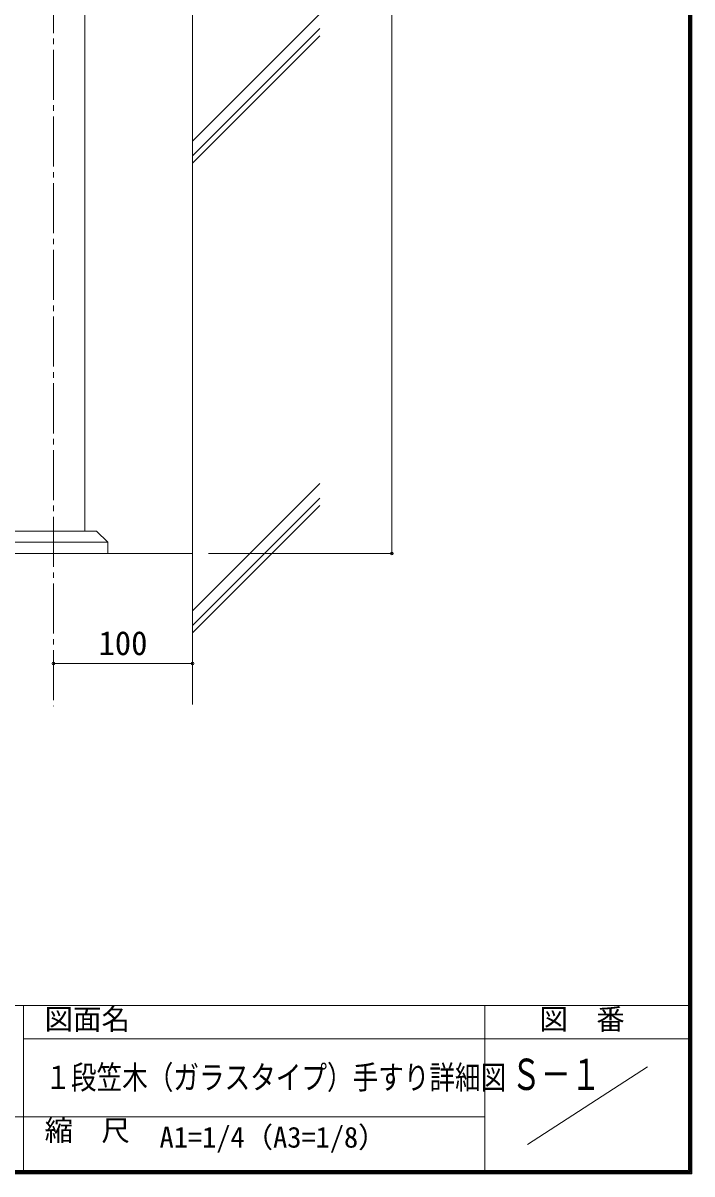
# Model space of a CAD drawing. Units: millimetres at full size; details may follow other scales. Extents: x -3501 to 3497, y -1129 to 1133.
# Drawn here: x -780 to -299, y -1129 to -301 of the extents above; entities that cross this region are included whole.
import ezdxf
from ezdxf.enums import TextEntityAlignment as Align

# ---------------------------------------------------------------- set-up
doc = ezdxf.new("R2010")
doc.units = ezdxf.units.MM
doc.header["$LTSCALE"] = 4
doc.header["$PDMODE"] = 32
doc.header["$PDSIZE"] = 2
doc.linetypes.add('CHAIN2', pattern=[12, 9, -1, 1, -1])
for name, color, linetype, lineweight in [('0-0_0', 7, 'Continuous', 18), ('0-1_1手摺寸法', 3, 'Continuous', 18), ('0-4_2躯体線', 4, 'Continuous', 9), ('0-5_3中心線', 2, 'CHAIN2', 18), ('0-F_WAKU', 7, 'Continuous', 18)]:
    doc.layers.add(name, color=color, linetype=linetype, lineweight=lineweight)
doc.layers.add('0-D_MOJI', color=6, linetype='Continuous')
doc.styles.add('ＭＳ ゴシック', font='')
doc.styles.get('ＭＳ ゴシック').set_extended_font_data('MS Gothic')

msp = doc.modelspace()

# ---------------------------------------------------------------- linework, layer by layer
at = {"layer": '0-0_0'}
for p, q in [((-735.743, -666.69), (-735.743, 89.753)), ((-719.243, -674.69), (-797.243, -674.69))]:
    msp.add_line(p, q, dxfattribs=at)
msp.add_lwpolyline([(-719.243, -682.892), (-797.243, -682.892), (-797.243, -674.69), (-789.243, -666.69), (-727.243, -666.69), (-719.243, -674.69)], close=True, dxfattribs=at)
at = {"layer": '0-1_1手摺寸法'}
for p, q in [((-514.689, 417.108), (-514.689, -682.892)), ((-514.689, -678.292), (-514.689, 412.508)), ((-646.743, -682.892), (-514.689, -682.892)), ((-758.243, -759.58), (-758.243, -761.936)), ((-658.243, -759.58), (-658.243, -761.936)), ((-658.243, -761.936), (-758.243, -761.936)), ((-753.643, -761.936), (-662.843, -761.936))]:
    msp.add_line(p, q, dxfattribs=at)
for p in [(-514.689, -682.892), (-758.243, -761.936), (-658.243, -761.936)]:
    msp.add_point(p, dxfattribs=at)
at = {"layer": '0-4_2躯体線'}
for p, q in [((-658.243, 476.339), (-658.243, -791.43)), ((-658.243, -386.202), (-566.654, -294.613)), ((-658.243, -396.81), (-566.654, -305.222)), ((-658.243, -402.104), (-566.654, -310.515)), ((-658.243, -723.958), (-566.654, -632.37)), ((-658.243, -734.567), (-566.654, -642.978)), ((-658.243, -739.861), (-566.654, -648.272)), ((-658.243, -682.892), (-1100.743, -682.892))]:
    msp.add_line(p, q, dxfattribs=at)
at = {"layer": '0-5_3中心線'}
msp.add_line((-758.243, 495.608), (-758.243, -792.622), dxfattribs=at)
at = {"layer": '0-F_WAKU'}
for p, q in [((-301.004, -1126.8), (-301.004, 1130.8)), ((-300.404, -1127.4), (-300.404, 1131.4)), ((-299.804, -1128), (-299.804, 1132)), ((-299.204, -1128.6), (-299.204, 1132.6)), ((-298.604, -1129.2), (-298.604, 1133.2)), ((-3499.804, -1008), (-299.804, -1008)), ((-779.804, -1008), (-779.804, -1128)), ((-447.804, -1008), (-447.804, -1128)), ((-779.804, -1032), (-299.804, -1032)), ((-416.971, -1108), (-330.638, -1052)), ((-1455.804, -1088), (-447.804, -1088)), ((-3501.004, -1129.2), (-298.604, -1129.2)), ((-3500.404, -1128.6), (-299.204, -1128.6)), ((-3499.804, -1128), (-299.804, -1128)), ((-3499.204, -1127.4), (-300.404, -1127.4)), ((-3498.604, -1126.8), (-301.004, -1126.8))]:
    msp.add_line(p, q, dxfattribs=at)

# ---------------------------------------------------------------- texts
at = {"layer": '0-0_0', "style": 'ＭＳ ゴシック'}
for s, height, width, p in [('１段笠木（ガラスタイプ）手すり詳細図', 16.89, 0.8, (-764.137, -1073.191)), ('Ｓ－１', 22.52, 0.7, (-428.788, -1075.514))]:
    msp.add_text(s, height=height, dxfattribs=dict(at, width=width)).set_placement(p, align=Align.BOTTOM_LEFT)
msp.add_text('A1=1/4（A3=1/8）', height=15.01, dxfattribs=at).set_placement((-681.96, -1114.759), align=Align.BOTTOM_LEFT)
at = {"layer": '0-1_1手摺寸法', "style": 'ＭＳ ゴシック'}
msp.add_text('100', height=17.27, dxfattribs=at).set_placement((-725.907, -761.118), align=Align.BOTTOM_LEFT)
at = {"layer": '0-D_MOJI', "style": 'ＭＳ ゴシック'}
for s, p in [('図面名', (-764.697, -1029.842)), ('図  番', (-408.381, -1029.842)), ('縮  尺', (-764.697, -1109.842))]:
    msp.add_text(s, height=15.01, dxfattribs=at).set_placement(p, align=Align.BOTTOM_LEFT)

doc.saveas('drawing.dxf')
